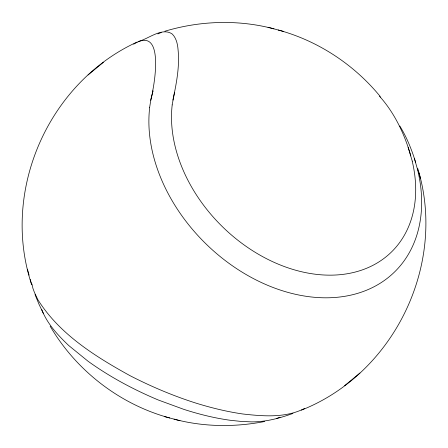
<?xml version="1.0" encoding="UTF-8"?>
<svg xmlns="http://www.w3.org/2000/svg" width="448" height="448" viewBox="0 0 448 448"><rect width="100%" height="100%" fill="white"/><g stroke="black" fill="none" stroke-linecap="round" stroke-linejoin="round"><path stroke-width="0.67" d="M149.61 107.621L150.97 99.07L152.992 90.821L150.769 100.335M172.144 104.894L174.507 92.568M152.712 90.843C155.366 77.319 163.072 25.956 133.644 44.212M172.906 100.106C176.378 83.675 179.76 66.752 178.08 49.89C177.654 44.358 176.411 38.214 172.301 34.07C162.159 26.886 148.45 38.97 138.51 41.418M137.11 42.034C47.846 83.031 0.554 191.643 31.73 284.85L30.218 279.412M301.392 410.144C394.307 373.43 447.115 264.062 417.782 168.588M103.387 62.334L88.066 74.967M344.613 385.666L351.938 379.641M352.57 379.092L359.934 373.033M292.953 413.437C279.686 418.219 265.832 421.977 251.619 421.876L241.422 421.45L230.793 420.342A140.336 52.802 24.5 0 1 183.652 409.298L158.329 400.014C133.582 389.614 109.766 376.886 87.965 361.172L68.74 345.526C57.859 335.149 47.118 323.742 41.703 309.439M304.741 408.374C285.891 418.096 263.704 416.315 243.314 414.047L242.978 414.008A158.822 59.763 24.5 0 1 194.443 402.634L194.057 402.506C172.038 395.382 150.69 386.288 130.105 375.726L130.088 375.715C95.239 356.485 59.377 334.135 37.822 299.622L34.502 292.6L32.922 288.355L31.97 284.043M157.864 33.936L161.274 32.452M276.332 418.589L280.062 417.206M164.836 31.248C200.094 20.664 238.291 19.387 273.935 28.851M264.667 421.501C234.786 427.342 203.538 427.028 174.065 419.149M278.298 30.038C318.097 40.83 354.138 64.613 380.24 96.494M50.131 326.138C76.126 370.653 119.918 404.488 169.702 417.962M268.038 27.294L283.69 31.461M164.31 416.539L179.962 420.706M379.445 96.197L380.386 97.205M380.475 97.306C395.114 114.005 404.684 134.658 410.822 155.854M399.806 126.022C406.784 137.312 411.779 149.733 415.626 162.4M43.512 313.768L38.965 304.214L35.028 294.56M414.439 158.626L417.833 170.475M408.128 147.308L412.272 161.162M418.919 172.861L420.571 178.802M27.429 269.198L29.081 275.139M417.771 170.47A155.126 114.078 44.7 0 1 294.235 294.011A155.126 114.078 44.7 0 1 149.671 107.649M412.216 161.157A138.88 102.127 44.7 0 1 301.622 271.757A138.88 102.127 44.7 0 1 172.2 104.916"/></g></svg>
